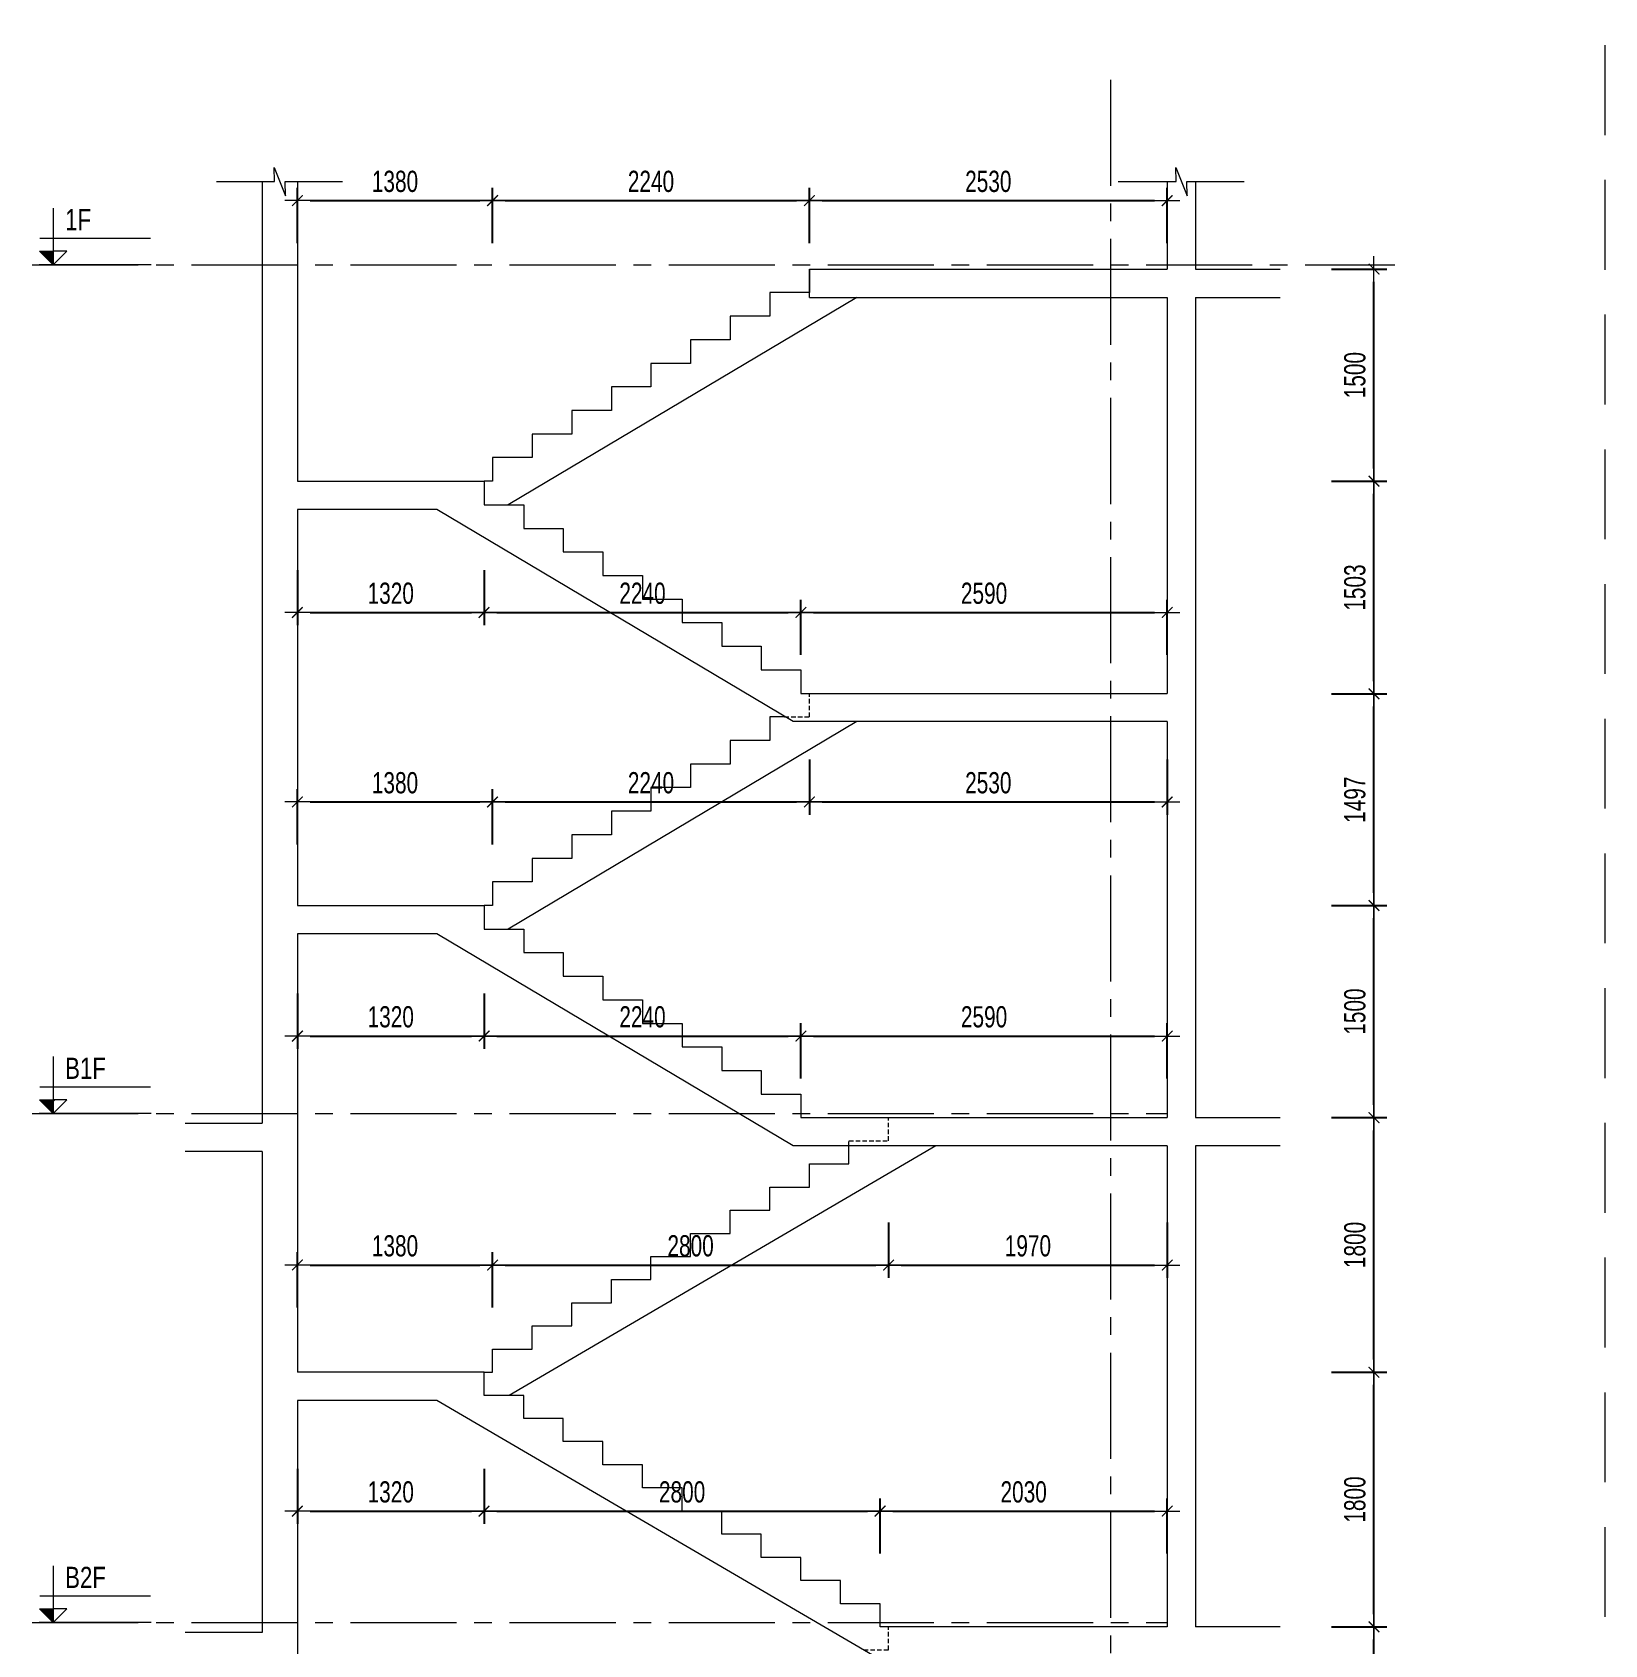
# Model space of a CAD drawing. Header units: millimetres. Extents: x -179076 to 254975, y -18667 to 296191.
# Drawn here: x 128388 to 139506, y 51589 to 62990 of the extents above; entities that cross this region are included whole.
import ezdxf

# ---------------------------------------------------------------- set-up
doc = ezdxf.new("R2010")
doc.units = ezdxf.units.MM
doc.linetypes.add('CENTER2', pattern=[1.125, 0.75, -0.125, 0.125, -0.125])
doc.linetypes.add('HIDDEN2', pattern=[4.7625, 3.175, -1.5875])
doc.layers.get('Defpoints').update_dxf_attribs({"color": 151, "lineweight": 9})
for name, color, linetype, lineweight in [('NDC_S_ANNO', 7, 'Continuous', 20), ('NDC_S_AXIS', 5, 'CENTER2', 13), ('NDC_S_CONTINUOUS', 3, 'Continuous', 20), ('NDC_S_DIM', 1, 'Continuous', 15), ('NDC_S_HIDDEN', 8, 'HIDDEN2', 13), ('NDC_S_SLAB', 2, 'Continuous', 20), ('NDC_S_SYMBOL', 1, 'Continuous', 15), ('NDC_S_TEXT SYMBOL', 7, 'Continuous', 20), ('NDC_S_VN TEXT', 7, 'Continuous', 20)]:
    doc.layers.add(name, color=color, linetype=linetype, lineweight=lineweight)
doc.styles.add('NDC_ANNO', font='', dxfattribs={"width": 0.8})
doc.styles.add('NDC_DIM', font='', dxfattribs={"width": 0.75})
doc.styles.get('NDC_ANNO').set_extended_font_data('Dotum')
doc.styles.get('NDC_DIM').set_extended_font_data('Dotum')
doc.dimstyles.new('NDC_dim_60', dxfattribs={"dimscale": 60, "dimtxt": 2.5, "dimasz": 1.5, "dimexe": 1.5, "dimexo": 2.5, "dimgap": 1, "dimtad": 1, "dimdec": 0, "dimzin": 0, "dimdsep": 46, "dimtxsty": 'NDC_DIM', "dimblk": 'DIMMARK', "dimcen": 0.09, "dimdle": 1.2, "dimclrd": 1, "dimclre": 1, "dimclrt": 3, "dimadec": 0, "dimazin": 0, "dimtfac": 1, "dimtdec": 0, "dimtix": 1, "dimtofl": 0, "dimtmove": 0, "dimatfit": 3, "dimfxl": 5, "dimfxlon": 1, "dimtolj": 1, "dimtzin": 0, "dimarcsym": 0})

# ---------------------------------------------------------------- blocks, each defined once
blk = doc.blocks.new('DIMMARK')
at = {"layer": 'NDC_S_DIM', "color": 1}
blk.add_line((-1.5, 0), (1, 0), dxfattribs=at)
at = {"layer": 'NDC_S_DIM', "color": 2, "const_width": 0.1}
blk.add_lwpolyline([(-0.42, -0.42), (0.42, 0.42)], dxfattribs=at)
blk = doc.blocks.new('*D1839')
at = {"layer": 'Defpoints', "color": 0, "transparency": 16777216}
for p in [(130263, 53516), (131583, 53516), (131583, 52534)]:
    blk.add_point(p, dxfattribs=at)
at = {"layer": 'NDC_S_DIM', "color": 1, "lineweight": -2, "transparency": 16777216}
for p, q in [((130263, 52834), (130263, 52444)), ((131583, 52834), (131583, 52444)), ((130353, 52534), (131493, 52534))]:
    blk.add_line(p, q, dxfattribs=at)
at = {"layer": 'NDC_S_DIM', "color": 1, "lineweight": -2, "transparency": 16777216, "xscale": 90, "yscale": 90, "zscale": 90, "rotation": 180}
blk.add_blockref('DIMMARK', (130263, 52534), dxfattribs=at)
at = {"layer": 'NDC_S_DIM', "color": 1, "lineweight": -2, "transparency": 16777216, "xscale": 90, "yscale": 90, "zscale": 90}
blk.add_blockref('DIMMARK', (131583, 52534), dxfattribs=at)
at = {"layer": 'NDC_S_DIM', "color": 3, "transparency": 16777216, "insert": (130923, 52669), "char_height": 150, "attachment_point": 5, "style": 'NDC_DIM'}
blk.add_mtext('\\A1;1320', dxfattribs=at)
blk = doc.blocks.new('*D1840')
at = {"layer": 'Defpoints', "color": 0, "transparency": 16777216}
for p in [(131583, 53516), (134383, 52534), (134383, 51716)]:
    blk.add_point(p, dxfattribs=at)
at = {"layer": 'NDC_S_DIM', "color": 1, "lineweight": -2, "transparency": 16777216}
for p, q in [((131583, 52834), (131583, 52444)), ((134383, 52234), (134383, 52624)), ((131673, 52534), (134293, 52534))]:
    blk.add_line(p, q, dxfattribs=at)
at = {"layer": 'NDC_S_DIM', "color": 1, "lineweight": -2, "transparency": 16777216, "xscale": 90, "yscale": 90, "zscale": 90, "rotation": 180}
blk.add_blockref('DIMMARK', (131583, 52534), dxfattribs=at)
at = {"layer": 'NDC_S_DIM', "color": 1, "lineweight": -2, "transparency": 16777216, "xscale": 90, "yscale": 90, "zscale": 90}
blk.add_blockref('DIMMARK', (134383, 52534), dxfattribs=at)
at = {"layer": 'NDC_S_DIM', "color": 3, "transparency": 16777216, "insert": (132983, 52669), "char_height": 150, "attachment_point": 5, "style": 'NDC_DIM'}
blk.add_mtext('\\A1;2800', dxfattribs=at)
blk = doc.blocks.new('*D1841')
at = {"layer": 'Defpoints', "color": 0, "transparency": 16777216}
for p in [(136413, 52534), (134383, 51716), (136413, 51716)]:
    blk.add_point(p, dxfattribs=at)
at = {"layer": 'NDC_S_DIM', "color": 1, "lineweight": -2, "transparency": 16777216}
for p, q in [((134383, 52234), (134383, 52624)), ((136413, 52234), (136413, 52624)), ((134473, 52534), (136323, 52534))]:
    blk.add_line(p, q, dxfattribs=at)
at = {"layer": 'NDC_S_DIM', "color": 1, "lineweight": -2, "transparency": 16777216, "xscale": 90, "yscale": 90, "zscale": 90, "rotation": 180}
blk.add_blockref('DIMMARK', (134383, 52534), dxfattribs=at)
at = {"layer": 'NDC_S_DIM', "color": 1, "lineweight": -2, "transparency": 16777216, "xscale": 90, "yscale": 90, "zscale": 90}
blk.add_blockref('DIMMARK', (136413, 52534), dxfattribs=at)
at = {"layer": 'NDC_S_DIM', "color": 3, "transparency": 16777216, "insert": (135398, 52669), "char_height": 150, "attachment_point": 5, "style": 'NDC_DIM'}
blk.add_mtext('\\A1;2030', dxfattribs=at)
blk = doc.blocks.new('*D1842')
at = {"layer": 'Defpoints', "color": 0, "transparency": 16777216}
for p in [(131643, 54274), (130263, 53516), (131643, 53516)]:
    blk.add_point(p, dxfattribs=at)
at = {"layer": 'NDC_S_DIM', "color": 1, "lineweight": -2, "transparency": 16777216}
for p, q in [((130263, 53974), (130263, 54364)), ((130353, 54274), (131553, 54274)), ((131643, 53974), (131643, 54364))]:
    blk.add_line(p, q, dxfattribs=at)
at = {"layer": 'NDC_S_DIM', "color": 1, "lineweight": -2, "transparency": 16777216, "xscale": 90, "yscale": 90, "zscale": 90, "rotation": 180}
blk.add_blockref('DIMMARK', (130263, 54274), dxfattribs=at)
at = {"layer": 'NDC_S_DIM', "color": 1, "lineweight": -2, "transparency": 16777216, "xscale": 90, "yscale": 90, "zscale": 90}
blk.add_blockref('DIMMARK', (131643, 54274), dxfattribs=at)
at = {"layer": 'NDC_S_DIM', "color": 3, "transparency": 16777216, "insert": (130953, 54409), "char_height": 150, "attachment_point": 5, "style": 'NDC_DIM'}
blk.add_mtext('\\A1;1380', dxfattribs=at)
blk = doc.blocks.new('*D1843')
at = {"layer": 'Defpoints', "color": 0, "transparency": 16777216}
for p in [(134443, 55152), (134443, 54274), (131643, 53516)]:
    blk.add_point(p, dxfattribs=at)
at = {"layer": 'NDC_S_DIM', "color": 1, "lineweight": -2, "transparency": 16777216}
for p, q in [((134443, 54574), (134443, 54184)), ((131643, 53974), (131643, 54364)), ((131733, 54274), (134353, 54274))]:
    blk.add_line(p, q, dxfattribs=at)
at = {"layer": 'NDC_S_DIM', "color": 1, "lineweight": -2, "transparency": 16777216, "xscale": 90, "yscale": 90, "zscale": 90, "rotation": 180}
blk.add_blockref('DIMMARK', (131643, 54274), dxfattribs=at)
at = {"layer": 'NDC_S_DIM', "color": 1, "lineweight": -2, "transparency": 16777216, "xscale": 90, "yscale": 90, "zscale": 90}
blk.add_blockref('DIMMARK', (134443, 54274), dxfattribs=at)
at = {"layer": 'NDC_S_DIM', "color": 3, "transparency": 16777216, "insert": (133043, 54409), "char_height": 150, "attachment_point": 5, "style": 'NDC_DIM'}
blk.add_mtext('\\A1;2800', dxfattribs=at)
blk = doc.blocks.new('*D1844')
at = {"layer": 'Defpoints', "color": 0, "transparency": 16777216}
for p in [(134443, 55152), (136413, 55116), (136413, 54274)]:
    blk.add_point(p, dxfattribs=at)
at = {"layer": 'NDC_S_DIM', "color": 1, "lineweight": -2, "transparency": 16777216}
for p, q in [((134443, 54574), (134443, 54184)), ((136413, 54574), (136413, 54184)), ((134533, 54274), (136323, 54274))]:
    blk.add_line(p, q, dxfattribs=at)
at = {"layer": 'NDC_S_DIM', "color": 1, "lineweight": -2, "transparency": 16777216, "xscale": 90, "yscale": 90, "zscale": 90, "rotation": 180}
blk.add_blockref('DIMMARK', (134443, 54274), dxfattribs=at)
at = {"layer": 'NDC_S_DIM', "color": 1, "lineweight": -2, "transparency": 16777216, "xscale": 90, "yscale": 90, "zscale": 90}
blk.add_blockref('DIMMARK', (136413, 54274), dxfattribs=at)
at = {"layer": 'NDC_S_DIM', "color": 3, "transparency": 16777216, "insert": (135428, 54409), "char_height": 150, "attachment_point": 5, "style": 'NDC_DIM'}
blk.add_mtext('\\A1;1970', dxfattribs=at)
blk = doc.blocks.new('*D1845')
at = {"layer": 'Defpoints', "color": 0, "transparency": 16777216}
for p in [(130263, 56816), (131583, 56816), (131583, 55893)]:
    blk.add_point(p, dxfattribs=at)
at = {"layer": 'NDC_S_DIM', "color": 1, "lineweight": -2, "transparency": 16777216}
for p, q in [((130263, 56193), (130263, 55803)), ((131583, 56193), (131583, 55803)), ((130353, 55893), (131493, 55893))]:
    blk.add_line(p, q, dxfattribs=at)
at = {"layer": 'NDC_S_DIM', "color": 1, "lineweight": -2, "transparency": 16777216, "xscale": 90, "yscale": 90, "zscale": 90, "rotation": 180}
blk.add_blockref('DIMMARK', (130263, 55893), dxfattribs=at)
at = {"layer": 'NDC_S_DIM', "color": 1, "lineweight": -2, "transparency": 16777216, "xscale": 90, "yscale": 90, "zscale": 90}
blk.add_blockref('DIMMARK', (131583, 55893), dxfattribs=at)
at = {"layer": 'NDC_S_DIM', "color": 3, "transparency": 16777216, "insert": (130923, 56028), "char_height": 150, "attachment_point": 5, "style": 'NDC_DIM'}
blk.add_mtext('\\A1;1320', dxfattribs=at)
blk = doc.blocks.new('*D1846')
at = {"layer": 'Defpoints', "color": 0, "transparency": 16777216}
for p in [(131583, 56816), (133823, 55893), (133823, 55316)]:
    blk.add_point(p, dxfattribs=at)
at = {"layer": 'NDC_S_DIM', "color": 1, "lineweight": -2, "transparency": 16777216}
for p, q in [((131583, 56193), (131583, 55803)), ((133823, 55593), (133823, 55983)), ((131673, 55893), (133733, 55893))]:
    blk.add_line(p, q, dxfattribs=at)
at = {"layer": 'NDC_S_DIM', "color": 1, "lineweight": -2, "transparency": 16777216, "xscale": 90, "yscale": 90, "zscale": 90, "rotation": 180}
blk.add_blockref('DIMMARK', (131583, 55893), dxfattribs=at)
at = {"layer": 'NDC_S_DIM', "color": 1, "lineweight": -2, "transparency": 16777216, "xscale": 90, "yscale": 90, "zscale": 90}
blk.add_blockref('DIMMARK', (133823, 55893), dxfattribs=at)
at = {"layer": 'NDC_S_DIM', "color": 3, "transparency": 16777216, "insert": (132703, 56028), "char_height": 150, "attachment_point": 5, "style": 'NDC_DIM'}
blk.add_mtext('\\A1;2240', dxfattribs=at)
blk = doc.blocks.new('*D1847')
at = {"layer": 'Defpoints', "color": 0, "transparency": 16777216}
for p in [(136413, 55893), (133823, 55316), (136413, 55316)]:
    blk.add_point(p, dxfattribs=at)
at = {"layer": 'NDC_S_DIM', "color": 1, "lineweight": -2, "transparency": 16777216}
for p, q in [((133823, 55593), (133823, 55983)), ((136413, 55593), (136413, 55983)), ((133913, 55893), (136323, 55893))]:
    blk.add_line(p, q, dxfattribs=at)
at = {"layer": 'NDC_S_DIM', "color": 1, "lineweight": -2, "transparency": 16777216, "xscale": 90, "yscale": 90, "zscale": 90, "rotation": 180}
blk.add_blockref('DIMMARK', (133823, 55893), dxfattribs=at)
at = {"layer": 'NDC_S_DIM', "color": 1, "lineweight": -2, "transparency": 16777216, "xscale": 90, "yscale": 90, "zscale": 90}
blk.add_blockref('DIMMARK', (136413, 55893), dxfattribs=at)
at = {"layer": 'NDC_S_DIM', "color": 3, "transparency": 16777216, "insert": (135118, 56028), "char_height": 150, "attachment_point": 5, "style": 'NDC_DIM'}
blk.add_mtext('\\A1;2590', dxfattribs=at)
blk = doc.blocks.new('*D1848')
at = {"layer": 'Defpoints', "color": 0, "transparency": 16777216}
for p in [(131643, 57548), (130263, 56816), (131643, 56816)]:
    blk.add_point(p, dxfattribs=at)
at = {"layer": 'NDC_S_DIM', "color": 1, "lineweight": -2, "transparency": 16777216}
for p, q in [((130263, 57248), (130263, 57638)), ((131643, 57248), (131643, 57638)), ((130353, 57548), (131553, 57548))]:
    blk.add_line(p, q, dxfattribs=at)
at = {"layer": 'NDC_S_DIM', "color": 1, "lineweight": -2, "transparency": 16777216, "xscale": 90, "yscale": 90, "zscale": 90, "rotation": 180}
blk.add_blockref('DIMMARK', (130263, 57548), dxfattribs=at)
at = {"layer": 'NDC_S_DIM', "color": 1, "lineweight": -2, "transparency": 16777216, "xscale": 90, "yscale": 90, "zscale": 90}
blk.add_blockref('DIMMARK', (131643, 57548), dxfattribs=at)
at = {"layer": 'NDC_S_DIM', "color": 3, "transparency": 16777216, "insert": (130953, 57683), "char_height": 150, "attachment_point": 5, "style": 'NDC_DIM'}
blk.add_mtext('\\A1;1380', dxfattribs=at)
blk = doc.blocks.new('*D1879')
at = {"layer": 'Defpoints', "color": 0, "transparency": 16777216}
for p in [(133883, 58149), (133883, 57548), (131643, 56816)]:
    blk.add_point(p, dxfattribs=at)
at = {"layer": 'NDC_S_DIM', "color": 1, "lineweight": -2, "transparency": 16777216}
for p, q in [((133883, 57848), (133883, 57458)), ((131643, 57248), (131643, 57638)), ((131733, 57548), (133793, 57548))]:
    blk.add_line(p, q, dxfattribs=at)
at = {"layer": 'NDC_S_DIM', "color": 1, "lineweight": -2, "transparency": 16777216, "xscale": 90, "yscale": 90, "zscale": 90, "rotation": 180}
blk.add_blockref('DIMMARK', (131643, 57548), dxfattribs=at)
at = {"layer": 'NDC_S_DIM', "color": 1, "lineweight": -2, "transparency": 16777216, "xscale": 90, "yscale": 90, "zscale": 90}
blk.add_blockref('DIMMARK', (133883, 57548), dxfattribs=at)
at = {"layer": 'NDC_S_DIM', "color": 3, "transparency": 16777216, "insert": (132763, 57683), "char_height": 150, "attachment_point": 5, "style": 'NDC_DIM'}
blk.add_mtext('\\A1;2240', dxfattribs=at)
blk = doc.blocks.new('*D1880')
at = {"layer": 'Defpoints', "color": 0, "transparency": 16777216}
for p in [(133883, 58149), (136413, 58116), (136413, 57548)]:
    blk.add_point(p, dxfattribs=at)
at = {"layer": 'NDC_S_DIM', "color": 1, "lineweight": -2, "transparency": 16777216}
for p, q in [((133883, 57848), (133883, 57458)), ((136413, 57848), (136413, 57458)), ((133973, 57548), (136323, 57548))]:
    blk.add_line(p, q, dxfattribs=at)
at = {"layer": 'NDC_S_DIM', "color": 1, "lineweight": -2, "transparency": 16777216, "xscale": 90, "yscale": 90, "zscale": 90, "rotation": 180}
blk.add_blockref('DIMMARK', (133883, 57548), dxfattribs=at)
at = {"layer": 'NDC_S_DIM', "color": 1, "lineweight": -2, "transparency": 16777216, "xscale": 90, "yscale": 90, "zscale": 90}
blk.add_blockref('DIMMARK', (136413, 57548), dxfattribs=at)
at = {"layer": 'NDC_S_DIM', "color": 3, "transparency": 16777216, "insert": (135148, 57683), "char_height": 150, "attachment_point": 5, "style": 'NDC_DIM'}
blk.add_mtext('\\A1;2530', dxfattribs=at)
blk = doc.blocks.new('*D1881')
at = {"layer": 'Defpoints', "color": 0, "transparency": 16777216}
for p in [(130263, 59816), (131583, 59816), (131583, 58888)]:
    blk.add_point(p, dxfattribs=at)
at = {"layer": 'NDC_S_DIM', "color": 1, "lineweight": -2, "transparency": 16777216}
for p, q in [((130263, 59188), (130263, 58798)), ((131583, 59188), (131583, 58798)), ((130353, 58888), (131493, 58888))]:
    blk.add_line(p, q, dxfattribs=at)
at = {"layer": 'NDC_S_DIM', "color": 1, "lineweight": -2, "transparency": 16777216, "xscale": 90, "yscale": 90, "zscale": 90, "rotation": 180}
blk.add_blockref('DIMMARK', (130263, 58888), dxfattribs=at)
at = {"layer": 'NDC_S_DIM', "color": 1, "lineweight": -2, "transparency": 16777216, "xscale": 90, "yscale": 90, "zscale": 90}
blk.add_blockref('DIMMARK', (131583, 58888), dxfattribs=at)
at = {"layer": 'NDC_S_DIM', "color": 3, "transparency": 16777216, "insert": (130923, 59023), "char_height": 150, "attachment_point": 5, "style": 'NDC_DIM'}
blk.add_mtext('\\A1;1320', dxfattribs=at)
blk = doc.blocks.new('*D1882')
at = {"layer": 'Defpoints', "color": 0, "transparency": 16777216}
for p in [(131583, 59816), (133823, 58888), (133823, 58316)]:
    blk.add_point(p, dxfattribs=at)
at = {"layer": 'NDC_S_DIM', "color": 1, "lineweight": -2, "transparency": 16777216}
for p, q in [((131583, 59188), (131583, 58798)), ((133823, 58588), (133823, 58978)), ((131673, 58888), (133733, 58888))]:
    blk.add_line(p, q, dxfattribs=at)
at = {"layer": 'NDC_S_DIM', "color": 1, "lineweight": -2, "transparency": 16777216, "xscale": 90, "yscale": 90, "zscale": 90, "rotation": 180}
blk.add_blockref('DIMMARK', (131583, 58888), dxfattribs=at)
at = {"layer": 'NDC_S_DIM', "color": 1, "lineweight": -2, "transparency": 16777216, "xscale": 90, "yscale": 90, "zscale": 90}
blk.add_blockref('DIMMARK', (133823, 58888), dxfattribs=at)
at = {"layer": 'NDC_S_DIM', "color": 3, "transparency": 16777216, "insert": (132703, 59023), "char_height": 150, "attachment_point": 5, "style": 'NDC_DIM'}
blk.add_mtext('\\A1;2240', dxfattribs=at)
blk = doc.blocks.new('*D1883')
at = {"layer": 'Defpoints', "color": 0, "transparency": 16777216}
for p in [(136413, 58888), (133823, 58316), (136413, 58316)]:
    blk.add_point(p, dxfattribs=at)
at = {"layer": 'NDC_S_DIM', "color": 1, "lineweight": -2, "transparency": 16777216}
for p, q in [((133823, 58588), (133823, 58978)), ((136413, 58588), (136413, 58978)), ((133913, 58888), (136323, 58888))]:
    blk.add_line(p, q, dxfattribs=at)
at = {"layer": 'NDC_S_DIM', "color": 1, "lineweight": -2, "transparency": 16777216, "xscale": 90, "yscale": 90, "zscale": 90, "rotation": 180}
blk.add_blockref('DIMMARK', (133823, 58888), dxfattribs=at)
at = {"layer": 'NDC_S_DIM', "color": 1, "lineweight": -2, "transparency": 16777216, "xscale": 90, "yscale": 90, "zscale": 90}
blk.add_blockref('DIMMARK', (136413, 58888), dxfattribs=at)
at = {"layer": 'NDC_S_DIM', "color": 3, "transparency": 16777216, "insert": (135118, 59023), "char_height": 150, "attachment_point": 5, "style": 'NDC_DIM'}
blk.add_mtext('\\A1;2590', dxfattribs=at)
blk = doc.blocks.new('*D1884')
at = {"layer": 'Defpoints', "color": 0, "transparency": 16777216}
for p in [(131643, 61800), (130263, 59816), (131643, 59816)]:
    blk.add_point(p, dxfattribs=at)
at = {"layer": 'NDC_S_DIM', "color": 1, "lineweight": -2, "transparency": 16777216}
for p, q in [((130263, 61500), (130263, 61890)), ((130353, 61800), (131553, 61800)), ((131643, 61500), (131643, 61890))]:
    blk.add_line(p, q, dxfattribs=at)
at = {"layer": 'NDC_S_DIM', "color": 1, "lineweight": -2, "transparency": 16777216, "xscale": 90, "yscale": 90, "zscale": 90, "rotation": 180}
blk.add_blockref('DIMMARK', (130263, 61800), dxfattribs=at)
at = {"layer": 'NDC_S_DIM', "color": 1, "lineweight": -2, "transparency": 16777216, "xscale": 90, "yscale": 90, "zscale": 90}
blk.add_blockref('DIMMARK', (131643, 61800), dxfattribs=at)
at = {"layer": 'NDC_S_DIM', "color": 3, "transparency": 16777216, "insert": (130953, 61935), "char_height": 150, "attachment_point": 5, "style": 'NDC_DIM'}
blk.add_mtext('\\A1;1380', dxfattribs=at)
blk = doc.blocks.new('*D1885')
at = {"layer": 'Defpoints', "color": 0, "transparency": 16777216}
for p in [(133883, 61800), (133883, 61116), (131643, 59816)]:
    blk.add_point(p, dxfattribs=at)
at = {"layer": 'NDC_S_DIM', "color": 1, "lineweight": -2, "transparency": 16777216}
for p, q in [((131643, 61500), (131643, 61890)), ((131733, 61800), (133793, 61800)), ((133883, 61500), (133883, 61890))]:
    blk.add_line(p, q, dxfattribs=at)
at = {"layer": 'NDC_S_DIM', "color": 1, "lineweight": -2, "transparency": 16777216, "xscale": 90, "yscale": 90, "zscale": 90, "rotation": 180}
blk.add_blockref('DIMMARK', (131643, 61800), dxfattribs=at)
at = {"layer": 'NDC_S_DIM', "color": 1, "lineweight": -2, "transparency": 16777216, "xscale": 90, "yscale": 90, "zscale": 90}
blk.add_blockref('DIMMARK', (133883, 61800), dxfattribs=at)
at = {"layer": 'NDC_S_DIM', "color": 3, "transparency": 16777216, "insert": (132763, 61935), "char_height": 150, "attachment_point": 5, "style": 'NDC_DIM'}
blk.add_mtext('\\A1;2240', dxfattribs=at)
blk = doc.blocks.new('*D1886')
at = {"layer": 'Defpoints', "color": 0, "transparency": 16777216}
for p in [(136413, 61800), (136413, 61316), (133883, 61116)]:
    blk.add_point(p, dxfattribs=at)
at = {"layer": 'NDC_S_DIM', "color": 1, "lineweight": -2, "transparency": 16777216}
for p, q in [((133883, 61500), (133883, 61890)), ((133973, 61800), (136323, 61800)), ((136413, 61500), (136413, 61890))]:
    blk.add_line(p, q, dxfattribs=at)
at = {"layer": 'NDC_S_DIM', "color": 1, "lineweight": -2, "transparency": 16777216, "xscale": 90, "yscale": 90, "zscale": 90, "rotation": 180}
blk.add_blockref('DIMMARK', (133883, 61800), dxfattribs=at)
at = {"layer": 'NDC_S_DIM', "color": 1, "lineweight": -2, "transparency": 16777216, "xscale": 90, "yscale": 90, "zscale": 90}
blk.add_blockref('DIMMARK', (136413, 61800), dxfattribs=at)
at = {"layer": 'NDC_S_DIM', "color": 3, "transparency": 16777216, "insert": (135148, 61935), "char_height": 150, "attachment_point": 5, "style": 'NDC_DIM'}
blk.add_mtext('\\A1;2530', dxfattribs=at)
blk = doc.blocks.new('kata_block_CT')
at = {"layer": 'NDC_S_ANNO'}
blk.add_hatch(color=3, dxfattribs=at).paths.add_polyline_path([(0, 1.6), (-1.61, 1.6), (0, 0)])
at = {"layer": 'NDC_S_ANNO', "ltscale": 50}
h = blk.add_hatch(dxfattribs=at)
h.set_pattern_fill('ANSI31', color=256, scale=1.406, style=0)
h.paths.add_polyline_path([(0, 1.6), (0, 0), (1.61, 1.6)])
for p, q in [((-1.59, 3.14), (11.47, 3.14)), ((11.56, 0), (-1.64, 0))]:
    blk.add_line(p, q, dxfattribs=at)
for points in [[(0, 6.69), (0, 0)], [(0, 0), (-1.61, 1.6), (0, 1.6)], [(0, 0), (1.61, 1.6), (0, 1.6)]]:
    blk.add_lwpolyline(points, dxfattribs=at)
at = {"layer": 'NDC_S_ANNO', "color": 8, "ltscale": 50}
blk.add_lwpolyline([(0, 0), (-1.61, 1.6), (0, 1.6)], dxfattribs=at)
at = {"layer": 'NDC_S_TEXT SYMBOL', "color": 3, "style": 'NDC_ANNO', "width": 0.8}
blk.add_attdef('CT', (1.41, 4.07), '', height=2.5, dxfattribs=at)
blk = doc.blocks.new('*D2074')
at = {"layer": 'Defpoints', "color": 0, "transparency": 16777216}
for p in [(134443, 51716), (137875, 51716), (131643, 49916)]:
    blk.add_point(p, dxfattribs=at)
at = {"layer": 'NDC_S_DIM', "color": 1, "lineweight": -2, "transparency": 16777216}
for p, q in [((137575, 51716), (137965, 51716)), ((137875, 50006), (137875, 51626)), ((137575, 49916), (137965, 49916))]:
    blk.add_line(p, q, dxfattribs=at)
at = {"layer": 'NDC_S_DIM', "color": 1, "lineweight": -2, "transparency": 16777216, "xscale": 90, "yscale": 90, "zscale": 90}
for p, rotation in [((137875, 51716), 90), ((137875, 49916), 270)]:
    blk.add_blockref('DIMMARK', p, dxfattribs=dict(at, rotation=rotation))
at = {"layer": 'NDC_S_DIM', "color": 3, "transparency": 16777216, "insert": (137740, 50816), "char_height": 150, "attachment_point": 5, "rotation": 90, "style": 'NDC_DIM'}
blk.add_mtext('\\A1;1800', dxfattribs=at)
blk = doc.blocks.new('*D2075')
at = {"layer": 'Defpoints', "color": 0, "transparency": 16777216}
for p in [(131643, 53516), (137875, 53516), (134443, 51716)]:
    blk.add_point(p, dxfattribs=at)
at = {"layer": 'NDC_S_DIM', "color": 1, "lineweight": -2, "transparency": 16777216}
for p, q in [((137575, 53516), (137965, 53516)), ((137875, 51806), (137875, 53426)), ((137575, 51716), (137965, 51716))]:
    blk.add_line(p, q, dxfattribs=at)
at = {"layer": 'NDC_S_DIM', "color": 1, "lineweight": -2, "transparency": 16777216, "xscale": 90, "yscale": 90, "zscale": 90}
for p, rotation in [((137875, 53516), 90), ((137875, 51716), 270)]:
    blk.add_blockref('DIMMARK', p, dxfattribs=dict(at, rotation=rotation))
at = {"layer": 'NDC_S_DIM', "color": 3, "transparency": 16777216, "insert": (137740, 52616), "char_height": 150, "attachment_point": 5, "rotation": 90, "style": 'NDC_DIM'}
blk.add_mtext('\\A1;1800', dxfattribs=at)
blk = doc.blocks.new('*D2076')
at = {"layer": 'Defpoints', "color": 0, "transparency": 16777216}
for p in [(133823, 55316), (137875, 55316), (131643, 53516)]:
    blk.add_point(p, dxfattribs=at)
at = {"layer": 'NDC_S_DIM', "color": 1, "lineweight": -2, "transparency": 16777216}
for p, q in [((137575, 55316), (137965, 55316)), ((137875, 53606), (137875, 55226)), ((137575, 53516), (137965, 53516))]:
    blk.add_line(p, q, dxfattribs=at)
at = {"layer": 'NDC_S_DIM', "color": 1, "lineweight": -2, "transparency": 16777216, "xscale": 90, "yscale": 90, "zscale": 90}
for p, rotation in [((137875, 55316), 90), ((137875, 53516), 270)]:
    blk.add_blockref('DIMMARK', p, dxfattribs=dict(at, rotation=rotation))
at = {"layer": 'NDC_S_DIM', "color": 3, "transparency": 16777216, "insert": (137740, 54416), "char_height": 150, "attachment_point": 5, "rotation": 90, "style": 'NDC_DIM'}
blk.add_mtext('\\A1;1800', dxfattribs=at)
blk = doc.blocks.new('*D2077')
at = {"layer": 'Defpoints', "color": 0, "transparency": 16777216}
for p in [(131583, 56816), (137875, 56816), (133823, 55316)]:
    blk.add_point(p, dxfattribs=at)
at = {"layer": 'NDC_S_DIM', "color": 1, "lineweight": -2, "transparency": 16777216}
for p, q in [((137575, 56816), (137965, 56816)), ((137875, 55406), (137875, 56726)), ((137575, 55316), (137965, 55316))]:
    blk.add_line(p, q, dxfattribs=at)
at = {"layer": 'NDC_S_DIM', "color": 1, "lineweight": -2, "transparency": 16777216, "xscale": 90, "yscale": 90, "zscale": 90}
for p, rotation in [((137875, 56816), 90), ((137875, 55316), 270)]:
    blk.add_blockref('DIMMARK', p, dxfattribs=dict(at, rotation=rotation))
at = {"layer": 'NDC_S_DIM', "color": 3, "transparency": 16777216, "insert": (137740, 56066), "char_height": 150, "attachment_point": 5, "rotation": 90, "style": 'NDC_DIM'}
blk.add_mtext('\\A1;1500', dxfattribs=at)
blk = doc.blocks.new('*D2078')
at = {"layer": 'Defpoints', "color": 0, "transparency": 16777216}
for p in [(133883, 58313), (137875, 58313), (131583, 56816)]:
    blk.add_point(p, dxfattribs=at)
at = {"layer": 'NDC_S_DIM', "color": 1, "lineweight": -2, "transparency": 16777216}
for p, q in [((137575, 58313), (137965, 58313)), ((137875, 56906), (137875, 58223)), ((137575, 56816), (137965, 56816))]:
    blk.add_line(p, q, dxfattribs=at)
at = {"layer": 'NDC_S_DIM', "color": 1, "lineweight": -2, "transparency": 16777216, "xscale": 90, "yscale": 90, "zscale": 90}
for p, rotation in [((137875, 58313), 90), ((137875, 56816), 270)]:
    blk.add_blockref('DIMMARK', p, dxfattribs=dict(at, rotation=rotation))
at = {"layer": 'NDC_S_DIM', "color": 3, "transparency": 16777216, "insert": (137740, 57564), "char_height": 150, "attachment_point": 5, "rotation": 90, "style": 'NDC_DIM'}
blk.add_mtext('\\A1;1497', dxfattribs=at)
blk = doc.blocks.new('*D2079')
at = {"layer": 'Defpoints', "color": 0, "transparency": 16777216}
for p in [(131643, 59816), (137875, 59816), (133883, 58313)]:
    blk.add_point(p, dxfattribs=at)
at = {"layer": 'NDC_S_DIM', "color": 1, "lineweight": -2, "transparency": 16777216}
for p, q in [((137575, 59816), (137965, 59816)), ((137875, 58403), (137875, 59726)), ((137575, 58313), (137965, 58313))]:
    blk.add_line(p, q, dxfattribs=at)
at = {"layer": 'NDC_S_DIM', "color": 1, "lineweight": -2, "transparency": 16777216, "xscale": 90, "yscale": 90, "zscale": 90}
for p, rotation in [((137875, 59816), 90), ((137875, 58313), 270)]:
    blk.add_blockref('DIMMARK', p, dxfattribs=dict(at, rotation=rotation))
at = {"layer": 'NDC_S_DIM', "color": 3, "transparency": 16777216, "insert": (137740, 59064), "char_height": 150, "attachment_point": 5, "rotation": 90, "style": 'NDC_DIM'}
blk.add_mtext('\\A1;1503', dxfattribs=at)
blk = doc.blocks.new('*D2080')
at = {"layer": 'Defpoints', "color": 0, "transparency": 16777216}
for p in [(136413, 61316), (137875, 61316), (131643, 59816)]:
    blk.add_point(p, dxfattribs=at)
at = {"layer": 'NDC_S_DIM', "color": 1, "lineweight": -2, "transparency": 16777216}
for p, q in [((137575, 61316), (137965, 61316)), ((137875, 59906), (137875, 61226)), ((137575, 59816), (137965, 59816))]:
    blk.add_line(p, q, dxfattribs=at)
at = {"layer": 'NDC_S_DIM', "color": 1, "lineweight": -2, "transparency": 16777216, "xscale": 90, "yscale": 90, "zscale": 90}
for p, rotation in [((137875, 61316), 90), ((137875, 59816), 270)]:
    blk.add_blockref('DIMMARK', p, dxfattribs=dict(at, rotation=rotation))
at = {"layer": 'NDC_S_DIM', "color": 3, "transparency": 16777216, "insert": (137740, 60566), "char_height": 150, "attachment_point": 5, "rotation": 90, "style": 'NDC_DIM'}
blk.add_mtext('\\A1;1500', dxfattribs=at)

msp = doc.modelspace()

# ---------------------------------------------------------------- linework, layer by layer
at = {"layer": 'NDC_S_AXIS', "ltscale": 1000}
msp.add_line((136013, 62654.3), (136013, 45910.3), dxfattribs=at)
for points in [[(128388.3, 61346), (138023.4, 61346)], [(128388.3, 55346), (136413, 55346)], [(128388.3, 51746), (136413, 51746)]]:
    msp.add_lwpolyline(points, dxfattribs=at)
at = {"layer": 'NDC_S_CONTINUOUS'}
for p, q in [((134218, 61116), (131754, 59649.3)), ((134218, 58116), (131754, 56649.3)), ((134777.1, 55116), (131759.3, 53352.4))]:
    msp.add_line(p, q, dxfattribs=at)
for points in [[(133883, 61316), (133883, 61149.3), (133603, 61149.3), (133603, 60982.7), (133323, 60982.7), (133323, 60816), (133043, 60816), (133043, 60649.3), (132763, 60649.3), (132763, 60482.7), (132483, 60482.7), (132483, 60316), (132203, 60316), (132203, 60149.3), (131923, 60149.3), (131923, 59982.7), (131643, 59982.7), (131643, 59816), (131583, 59816)], [(133711.9, 58149.3), (133603, 58149.3), (133603, 57982.7), (133323, 57982.7), (133323, 57816), (133043, 57816), (133043, 57649.3), (132763, 57649.3), (132763, 57482.7), (132483, 57482.7), (132483, 57316), (132203, 57316), (132203, 57149.3), (131923, 57149.3), (131923, 56982.7), (131643, 56982.7), (131643, 56816), (131583, 56816)], [(131583, 53516), (131643, 53516), (131643, 53679.6), (131923, 53679.6), (131923, 53843.3), (132203, 53843.3), (132203, 54006.9), (132483, 54006.9), (132483, 54170.6), (132763, 54170.6), (132763, 54334.2), (133043, 54334.2), (133043, 54497.8), (133323, 54497.8), (133323, 54661.5), (133603, 54661.5), (133603, 54825.1), (133883, 54825.1), (133883, 54988.7), (134163, 54988.7), (134163, 55116)]]:
    msp.add_lwpolyline(points, dxfattribs=at)
at = {"layer": 'NDC_S_HIDDEN', "ltscale": 200}
msp.add_line((139506.5, 76233.6), (139506.5, 42633.6), dxfattribs=at)
at = {"layer": 'NDC_S_HIDDEN', "ltscale": 10}
for points in [[(133706.6, 58149.3), (133883.4, 58149.3), (133883.4, 58313)], [(134163, 55116), (134163, 55152.4), (134443, 55152.4), (134443, 55316)], [(134266.6, 51552.4), (134443.4, 51552.4), (134443.4, 51716)]]:
    msp.add_lwpolyline(points, dxfattribs=at)
at = {"layer": 'NDC_S_SLAB'}
for p, q in [((130013, 61934.3), (130013, 55276)), ((130263, 61934.3), (130263, 59816)), ((136413, 61934.3), (136413, 61316)), ((136613, 61934.3), (136613, 61316)), ((133883, 61116), (133883, 61316)), ((133883, 61316), (136413, 61316)), ((136613, 61316), (137211.5, 61316)), ((133883, 61116), (136413, 61116)), ((136413, 61116), (136413, 58316)), ((136613, 61116), (136613, 55316)), ((136613, 61116), (137211.5, 61116)), ((130263, 59616), (130263, 56816)), ((131247.9, 59616), (130263, 59616)), ((133767.9, 58116), (131247.9, 59616)), ((136413, 58116), (133767.9, 58116)), ((136413, 58116), (136413, 55316)), ((130263, 56816), (131583, 56816)), ((131583, 56816), (131583, 56649.3)), ((130263, 56616), (130263, 53516)), ((131247.9, 56616), (130263, 56616)), ((133767.9, 55116), (131247.9, 56616)), ((131583, 56649.3), (131863, 56649.3)), ((131863, 56649.3), (131863, 56482.7)), ((131863, 56482.7), (132143, 56482.7)), ((132143, 56482.7), (132143, 56316)), ((132143, 56316), (132423, 56316)), ((132423, 56316), (132423, 56149.3)), ((132423, 56149.3), (132703, 56149.3)), ((132703, 56149.3), (132703, 55982.7)), ((132703, 55982.7), (132983, 55982.7)), ((132983, 55982.7), (132983, 55816)), ((132983, 55816), (133263, 55816)), ((133263, 55816), (133263, 55649.3)), ((133263, 55649.3), (133543, 55649.3)), ((133543, 55649.3), (133543, 55482.7)), ((133543, 55482.7), (133823, 55482.7)), ((133823, 55482.7), (133823, 55316)), ((133823, 55316), (136413, 55316)), ((136613, 55316), (137211.5, 55316)), ((130013, 55076), (129470.6, 55076)), ((130013, 55076), (130013, 51676)), ((136413, 55116), (133767.9, 55116)), ((136413, 55116), (136413, 51716)), ((136613, 55116), (136613, 51716)), ((137211.5, 55116), (136613, 55116)), ((131583, 53516), (130263, 53516)), ((130263, 53316), (130263, 49916)), ((131248.8, 53316), (130263, 53316)), ((134328.8, 51516), (131248.8, 53316))]:
    msp.add_line(p, q, dxfattribs=at)
for points in [[(130263, 59816), (131583, 59816), (131583, 59649.3), (131863, 59649.3), (131863, 59482.7), (132143, 59482.7), (132143, 59316), (132423, 59316), (132423, 59149.3), (132703, 59149.3), (132703, 58982.7), (132983, 58982.7), (132983, 58816), (133263, 58816), (133263, 58649.3), (133543, 58649.3), (133543, 58482.7), (133823, 58482.7), (133823, 58316), (136413, 58316)], [(129470.6, 55276), (130013, 55276)], [(136413, 51716), (134383, 51716), (134383, 51879.6), (134103, 51879.6), (134103, 52043.3), (133823, 52043.3), (133823, 52206.9), (133543, 52206.9), (133543, 52370.6), (133263, 52370.6), (133263, 52534.2), (132983, 52534.2), (132983, 52697.8), (132703, 52697.8), (132703, 52861.5), (132423, 52861.5), (132423, 53025.1), (132143, 53025.1), (132143, 53188.7), (131863, 53188.7), (131863, 53352.4), (131583, 53352.4), (131583, 53516), (130263, 53516)], [(130013, 51676), (129470.6, 51676)], [(137211.5, 51716), (136613, 51716)]]:
    msp.add_lwpolyline(points, dxfattribs=at)
at = {"layer": 'NDC_S_SYMBOL'}
for points in [[(129690.5, 61934.3), (130100.1, 61934.3), (130098, 62034.3), (130178, 61834.3), (130175.8, 61934.3), (130582.1, 61934.3)], [(136065.5, 61934.3), (136475.1, 61934.3), (136473, 62034.3), (136553, 61834.3), (136550.8, 61934.3), (136957.1, 61934.3)]]:
    msp.add_lwpolyline(points, dxfattribs=at)

# ---------------------------------------------------------------- block references
at = {"layer": 'NDC_S_VN TEXT', "xscale": 60, "yscale": 60, "zscale": 60}
for p, values in [((128536.4, 61346), {'CT': '1F'}), ((128536.4, 55346), {'CT': 'B1F'}), ((128536.4, 51746), {'CT': 'B2F'})]:
    msp.add_blockref('kata_block_CT', p, dxfattribs=at).add_auto_attribs(values)

# ---------------------------------------------------------------- dimensions: what is measured, and where the dimension line sits
at = {"layer": 'NDC_S_DIM'}
for base, p1, p2, picture, middle in [((131643, 61799.7), (130263, 59816), (131643, 59816), '*D1884', (130953, 61934.8)), ((131583, 58887.9), (130263, 59816), (131583, 59816), '*D1881', (130923, 59023)), ((131643, 57547.8), (130263, 56816), (131643, 56816), '*D1848', (130953, 57682.9)), ((131583, 55892.9), (130263, 56816), (131583, 56816), '*D1845', (130923, 56028)), ((131643, 54274.3), (130263, 53516), (131643, 53516), '*D1842', (130953, 54409.4)), ((131583, 52534.2), (130263, 53516), (131583, 53516), '*D1839', (130923, 52669.3))]:
    dim = msp.add_linear_dim(base=base, p1=p1, p2=p2, dimstyle='NDC_dim_60', dxfattribs=at)
    dim.commit()
    dim.dimension.update_dxf_attribs({"geometry": picture, "text_midpoint": middle})
for base, p1, p2, picture, middle in [((133883, 61799.7), (131643, 59816), (133883, 61116), '*D1885', (132763, 61934.8)), ((136413, 61799.7), (133883, 61116), (136413, 61316), '*D1886', (135148, 61934.8)), ((133823, 58887.9), (131583, 59816), (133823, 58316), '*D1882', (132703, 59023)), ((136413, 58887.9), (133823, 58316), (136413, 58316), '*D1883', (135118, 59023)), ((133883.4, 57547.8), (131643, 56816), (133883.4, 58149.3), '*D1879', (132763.2, 57682.9)), ((136413, 57547.8), (133883.4, 58149.3), (136413, 58116), '*D1880', (135148.2, 57682.9)), ((133823, 55892.9), (131583, 56816), (133823, 55316), '*D1846', (132703, 56028)), ((136413, 55892.9), (133823, 55316), (136413, 55316), '*D1847', (135118, 56028)), ((134443, 54274.3), (131643, 53516), (134443, 55152.4), '*D1843', (133043, 54409.4)), ((136413, 54274.3), (134443, 55152.4), (136413, 55116), '*D1844', (135428, 54409.4)), ((134383, 52534.2), (131583, 53516), (134383, 51716), '*D1840', (132983, 52669.3)), ((136413, 52534.2), (134383, 51716), (136413, 51716), '*D1841', (135398, 52669.3))]:
    dim = msp.add_linear_dim(base=base, p1=p1, p2=p2, dimstyle='NDC_dim_60', override={"dimtmove": 1}, dxfattribs=at)
    dim.commit()
    dim.dimension.update_dxf_attribs({"geometry": picture, "text_midpoint": middle})
for base, p1, p2, picture, middle in [((137875.1, 61316), (131643, 59816), (136413, 61316), '*D2080', (137740, 60566)), ((137875.1, 59816), (133883.4, 58313), (131643, 59816), '*D2079', (137740, 59064.5)), ((137875.1, 58313), (131583, 56816), (133883.4, 58313), '*D2078', (137740, 57564.5)), ((137875.1, 56816), (133823, 55316), (131583, 56816), '*D2077', (137740, 56066)), ((137875.1, 55316), (131643, 53516), (133823, 55316), '*D2076', (137740, 54416)), ((137875.1, 53516), (134443.4, 51716), (131643, 53516), '*D2075', (137740, 52616)), ((137875.1, 51716), (131643, 49916), (134443.4, 51716), '*D2074', (137740, 50816))]:
    dim = msp.add_linear_dim(base=base, p1=p1, p2=p2, angle=90, dimstyle='NDC_dim_60', override={"dimtmove": 1}, dxfattribs=at)
    dim.commit()
    dim.dimension.update_dxf_attribs({"geometry": picture, "text_midpoint": middle})

doc.saveas('drawing.dxf')
